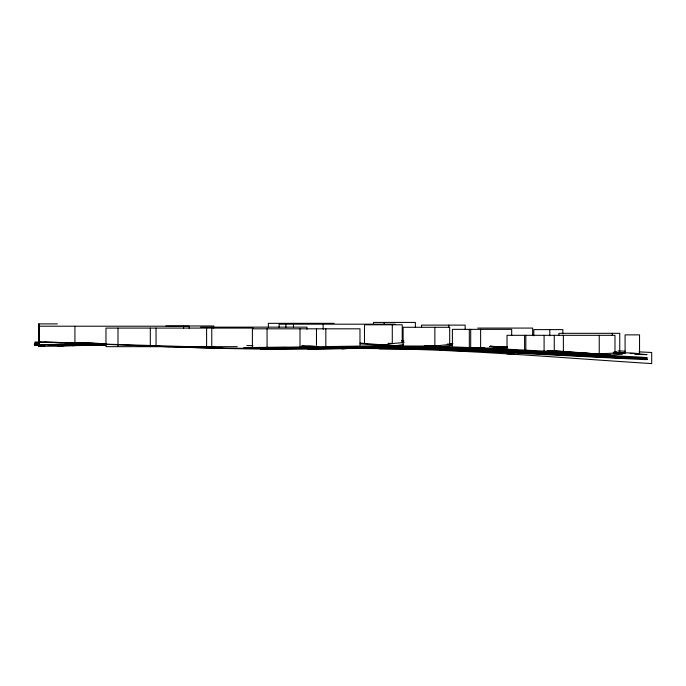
<?xml version="1.0" encoding="UTF-8"?>
<svg xmlns="http://www.w3.org/2000/svg" width="686" height="686" viewBox="0 0 686 686"><rect width="100%" height="100%" fill="white"/><g stroke="black" fill="none" stroke-linecap="round" stroke-linejoin="round"><path stroke-width="1.03" d="M260.603 349.131L373.013 347.313L428.75 347.519L484.488 349.234L637.757 356.969A7.452 0.446 3.6 0 1 647.052 357.835A7.452 0.446 3.6 0 1 642.165 358.092L482.087 349.963L428.75 348.171L380.293 348.068M65.307 345.753L74.748 345.555L72.21 345.641M622.425 354.225L608.508 355.185L484.488 348.728L428.75 346.842L384.563 346.773M395.17 345.795L403.437 344.595M395.145 345.795L386.244 346.764L375.448 346.284L395.102 343.274L404.105 342.563M452.4 345.341L439.966 346.919L430.877 346.49L452.288 344.14M506.397 347.862L495.661 349.131L486.563 348.497L507.529 346.687M74.603 345.572L85.081 344.732M76.858 344.732L57.024 345.564M86.179 343.557L222.624 347.656M52.41 345.049L64.587 345.504L58.413 345.701M105.833 344.732L72.793 345.084L102.454 344.715M347.682 348.454L341.894 348.942M106.116 344.732L104.718 344.784L105.224 344.809M57.83 345.521L64.99 345.598L57.358 345.813M56.166 345.178L60.479 345.015L46.922 344.758M44.89 346.096L38.579 346.198L38.656 323.903L57.358 323.903M57.513 345.881L105.884 345.127M373.013 348.136L317.266 348.968C224.305 350.392 131.455 344.887 38.579 341.86M39.231 344.664L34.317 344.818L38.579 344.947M307.765 349.063L317.189 348.968M58.361 345.813L64.15 345.77M39.119 343.446L34.497 343.6L38.579 343.763M317.266 349.045C428.999 345.95 540.328 356.583 651.7 363.589L651.7 352.475L639.078 351.875M334.116 323.329L268.346 323.329L268.346 327.462M395.17 324.186L279.099 324.186L279.099 327.282M165.883 325.979L213.749 325.979L213.749 328.045M200.586 327.145L306.968 327.145L306.968 329.211M253.194 328.088L105.978 328.088L105.978 346.67L170.179 346.67M477.765 328.08L532.653 328.08L532.653 335.308M401.885 340.993L403.968 340.993M388.01 343.369L392.289 343.369L392.289 324.787M449.802 343.686L452.871 343.686M105.816 344.784L39.196 344.784L39.196 326.21L189.182 326.21L189.182 328.268M424.282 345.864L439.1 345.864M38.656 346.198L57.358 346.198M178.171 346.67L237.262 346.67M257.636 347.39L286.191 347.39M467.2 347.922L469.318 347.922L469.318 329.349M471.694 347.922L484.753 347.922M614.39 351.901L616.534 351.901M630.245 353.444L639.541 353.444L639.541 334.871L625.083 334.871L625.083 353.444M507.023 353.89L514.474 353.89M595.011 353.89L601.33 353.89M384.366 346.773L261.529 348.497L205.791 347.862L150.054 346.113M373.013 348.051L428.75 348.334L484.488 350.117L623.077 357.286A7.452 0.437 3.7 0 1 632.192 358.178A7.452 0.437 3.7 0 1 626.961 358.375L484.488 350.923L428.75 348.994L379.247 348.9M45.19 344.758L34.3 344.878L38.579 345.007M243.65 347.793L373.013 345.907L428.75 346.07L484.488 348.042L595.962 353.762C610.386 353.796 624.663 351.592 639.198 353.907L647.061 354.645L634.79 354.388M44.684 342.074L105.927 343.66L55.146 342.451M44.89 342.443L34.78 342.237L106.004 343.643M55.403 342.64L61.714 342.76M68.025 342.88L70.126 342.914M74.337 342.991L94.316 343.369M48.372 344.715L76.772 345.358L52.959 345.058M97.446 343.489L105.841 343.677M401.404 340.702L403.505 340.745M439.409 350.083L484.488 351.558L642.336 359.498A7.452 0.446 3.7 0 0 647.155 359.25A7.452 0.446 3.7 0 0 637.826 358.358M490.327 346.276L498.645 346.859L490.053 346.413M246.891 345.53L252.945 345.735M360.159 343.077L392.641 345.684L385.566 345.735L360.27 343.84M637.817 358.358L484.488 350.666L428.75 348.882L404.989 349.243M618.043 350.88L625.409 351.223M449.596 343.849L452.726 344.02M447.358 344.02L452.528 344.303M613.944 352.055L624.817 352.784L621.833 353.513L613.19 352.947L615.093 352.407L614.09 352.347M490.327 346.181L506.242 347.305M551.15 350.477L610.772 354.971L547.814 350.572M489.735 346.43L507.065 347.656M551.484 350.495L554.923 350.838L547.188 350.537M619.741 351.901L619.741 333.319L558.936 333.319L558.936 335.385M614.982 352.861L614.982 335.317L507.023 335.317L507.023 348.737M612.255 333.319L612.255 335.385M599.23 335.317L599.23 353.89M563.378 335.317L563.378 351.832M562.863 333.748L562.863 329.614L533.811 329.614L533.811 335.806M554.262 335.317L554.262 350.795M549.812 329.614L549.812 335.806M544.092 335.317L544.092 351.832M525.828 335.317L525.828 349.766M524.593 335.317L524.593 349.766M511.687 335.54L511.687 329.349L452.391 329.349L452.391 346.893M480.62 329.349L480.62 347.922M470.699 329.349L470.699 347.922M465.159 329.237L465.159 325.113L421.538 325.113L421.538 327.179M449.69 344.835L449.69 327.291L403.119 327.291L403.119 345.864M448.773 325.113L448.773 327.179M434.864 327.291L434.864 345.864M415.373 327.574L415.373 322.411L373.484 322.411L373.484 324.478M402.228 342.34L402.228 324.787L364.489 324.787L364.489 343.369M384.169 322.411L384.169 324.478M359.979 345.324L359.979 328.808L252.397 328.808L252.397 346.361M325.833 328.808L325.833 346.361M323.149 324.186L323.149 329.349M316.469 328.808L316.469 345.324M300.005 328.808L300.005 346.361M293.471 324.186L293.471 327.282M285.882 324.186L285.882 327.282M267.068 328.808L267.068 347.39M211.768 328.088L211.768 346.67M206.606 328.088L206.606 346.67M183.634 326.21L183.634 328.268M156.048 328.088L156.048 346.67M150.311 328.088L150.311 346.67M117.992 328.088L117.992 346.67M74.928 326.21L74.928 344.784M39.402 326.21L39.402 344.784M38.931 323.903L38.931 341.954M301.866 346.001L309.069 346.747C301.265 348.428 317.635 347.888 318.476 346.644L309.326 345.787L301.866 346.001"/></g></svg>
